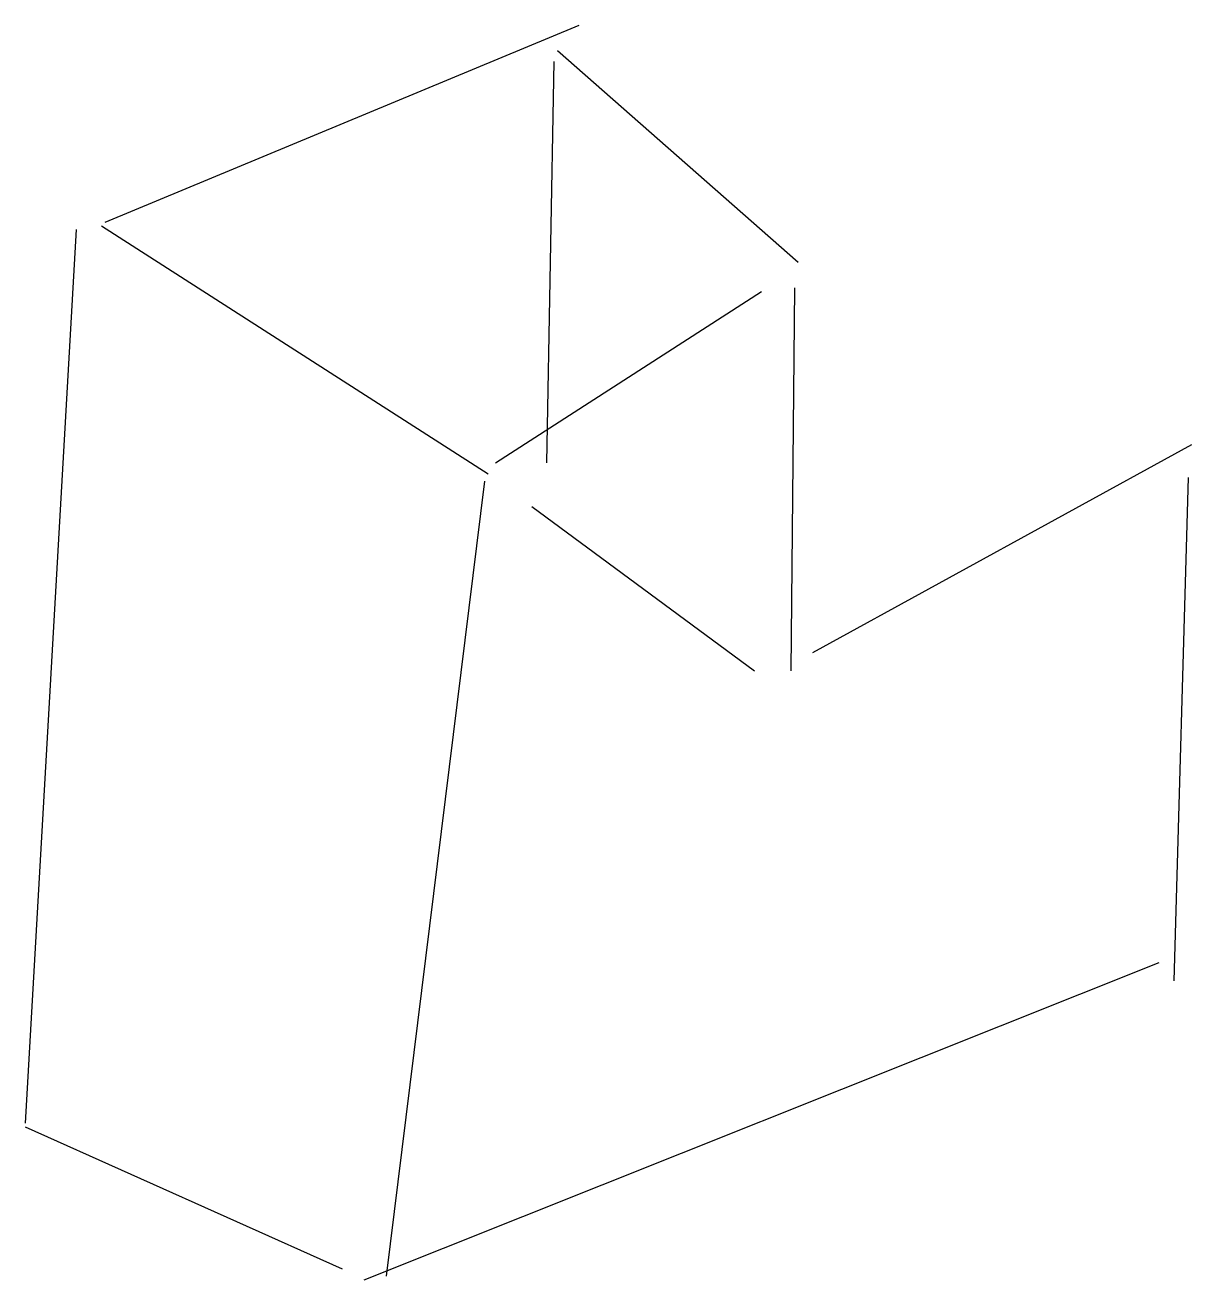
# Model space of a CAD drawing. Header units: metres. Extents: x -569 to -145, y 672 to 1128.
import ezdxf

# ---------------------------------------------------------------- set-up
doc = ezdxf.new("R2010")
doc.units = ezdxf.units.M

msp = doc.modelspace()

# ---------------------------------------------------------------- linework, layer by layer
at = {"color": 0, "linetype": 'CONTINUOUS'}
for p, q in [((-539.905363, 1055.962145), (-367.665615, 1127.507886)), ((-375.615142, 1118.233438), (-288.170347, 1041.388013)), ((-376.940063, 1114.258675), (-379.589905, 968.51735)), ((-550.504732, 1053.312303), (-569.053628, 728.706625)), ((-541.230284, 1054.637224), (-400.788644, 964.542587)), ((-398.138801, 968.51735), (-301.419558, 1030.788644)), ((-289.495268, 1032.113565), (-290.820189, 892.996845)), ((-282.870662, 899.621451), (-145.078864, 975.141956)), ((-402.113565, 961.892744), (-437.886435, 673.059937)), ((-146.403785, 963.217666), (-151.70347, 780.378549)), ((-384.88959, 952.618297), (-304.069401, 892.996845)), ((-445.835962, 671.735016), (-157.003155, 787.003155)), ((-569.053628, 727.381703), (-453.785489, 675.709779))]:
    msp.add_line(p, q, dxfattribs=at)

doc.saveas('drawing.dxf')
